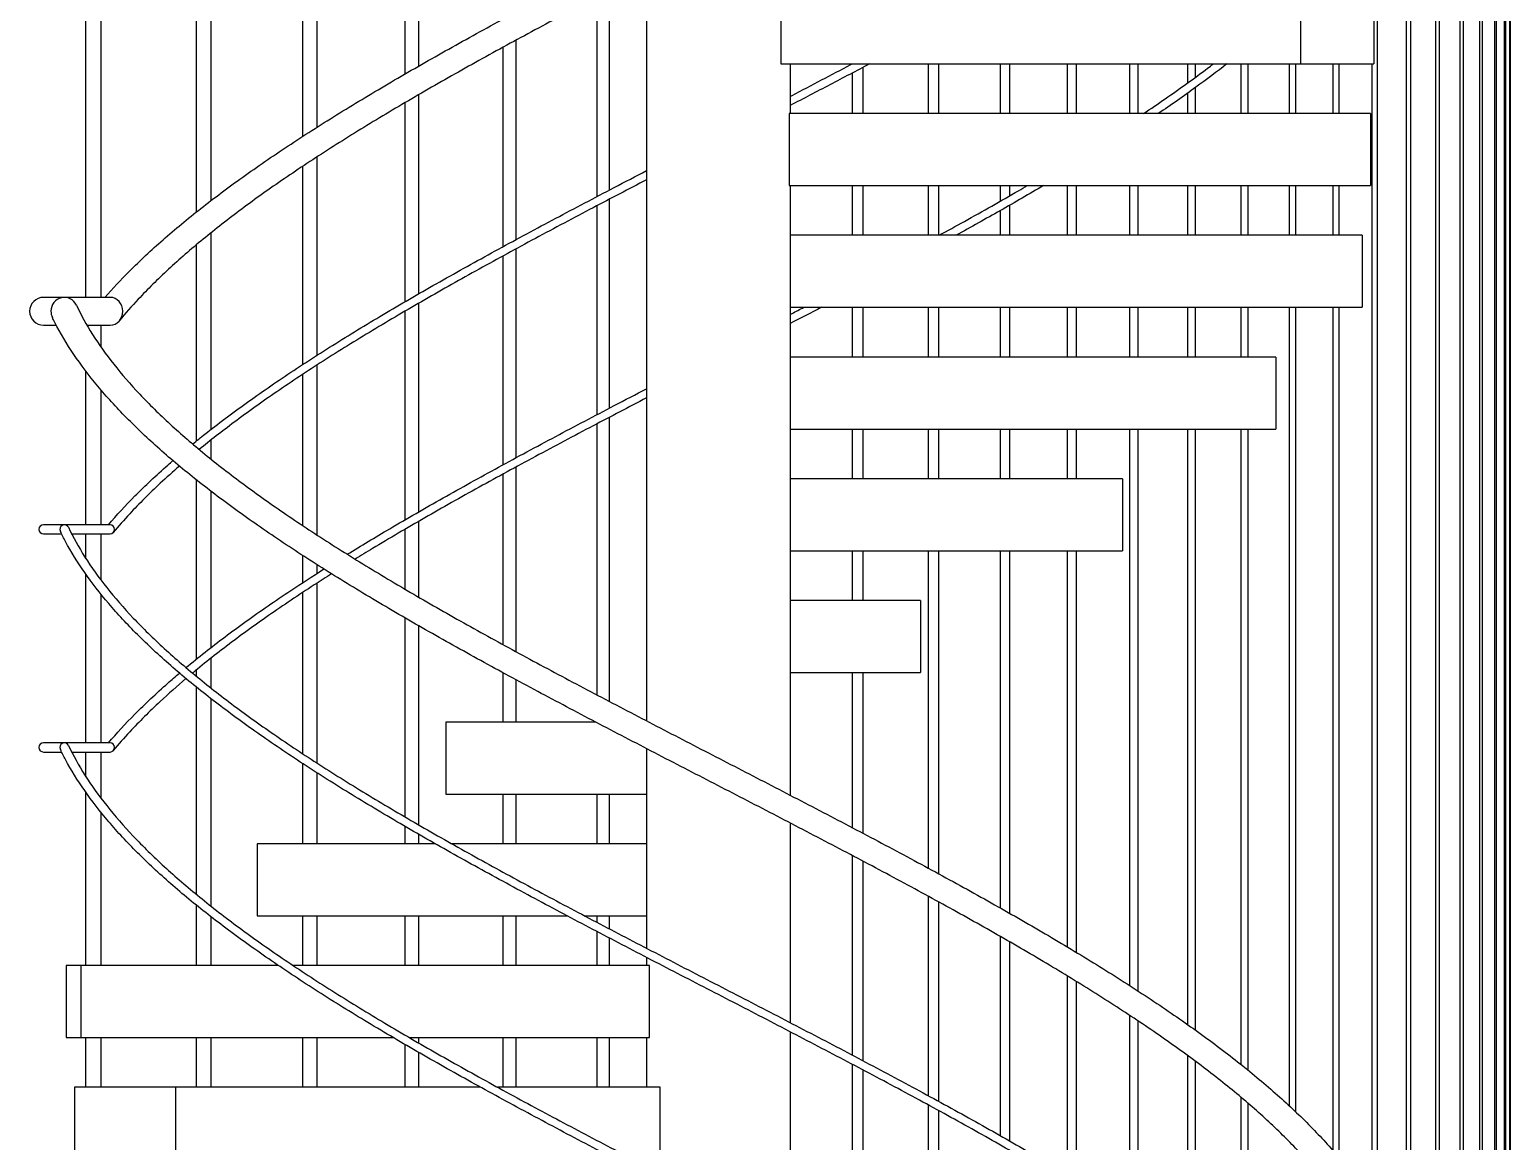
# Model space of a CAD drawing. Header units: millimetres. Extents: x 0 to 118900, y 0 to 84100.
# Drawn here: x 34861 to 37123, y 60043 to 61743 of the extents above; entities that cross this region are included whole.
import ezdxf

# ---------------------------------------------------------------- set-up
doc = ezdxf.new("R2010")
doc.units = ezdxf.units.MM
doc.header["$LTSCALE"] = 100
doc.layers.add('Visible', color=7, linetype='Continuous', lineweight=25)

msp = doc.modelspace()

# ---------------------------------------------------------------- linework, layer by layer
at = {"layer": 'Visible'}
for p, q in [((37046.3, 56899.68), (37046.3, 72411.18)), ((37050.72, 72411.18), (37050.72, 56899.68)), ((37076.34, 56899.68), (37076.34, 72411.18)), ((37079.77, 72411.18), (37079.77, 56899.68)), ((37098.95, 56899.68), (37098.95, 72411.18)), ((37101.39, 72411.18), (37101.39, 56899.68)), ((37114.12, 56899.68), (37114.12, 72411.18)), ((37115.58, 72411.18), (37115.58, 56899.68)), ((37121.84, 56899.68), (37121.84, 72411.18)), ((37122.31, 72411.18), (37122.31, 56899.68)), ((37122.91, 56899.68), (37122.91, 72411.18)), ((37008.85, 56899.68), (37008.85, 72378.96)), ((37014.25, 72384.95), (37014.25, 56899.68)), ((36970.39, 72336.28), (36970.39, 56899.68)), ((34946.69, 61333.38), (34946.69, 62992.18)), ((34969.45, 62992.18), (34969.45, 61333.38)), ((35115.52, 61463.98), (35115.52, 62806.18)), ((35137.46, 62806.18), (35137.46, 61481.09)), ((35278.13, 61579.6), (35278.13, 62806.18)), ((36964.02, 59795.38), (36964.02, 62722.89)), ((35299.23, 62620.18), (35299.23, 61593.14)), ((35434.41, 61674.96), (35434.41, 62620.18)), ((35454.67, 62620.18), (35454.67, 61686.64)), ((35803.28, 62434.18), (35803.28, 60686.09)), ((36919.18, 61946.92), (36919.18, 59934.83)), ((35727.61, 61487.58), (35727.61, 61792.59)), ((35746.14, 61802.33), (35746.14, 61497.3)), ((36008.46, 61800.18), (36008.46, 61690.18)), ((36802.21, 61800.18), (36802.21, 61690.18)), ((36914.16, 61800.18), (36914.16, 61690.18)), ((35584.27, 61411.08), (35584.27, 61715.79)), ((35603.67, 61726.37), (35603.67, 61421.61)), ((36008.46, 61690.18), (36802.21, 61690.18)), ((36022.38, 61690.18), (36022.38, 61614.18)), ((36117.7, 61614.18), (36117.7, 61676.36)), ((36133.55, 61684.72), (36133.55, 61614.18)), ((36234.15, 61614.18), (36234.15, 61690.18)), ((36249.08, 61690.18), (36249.08, 61614.18)), ((36343.69, 61614.18), (36343.69, 61690.18)), ((36357.7, 61690.18), (36357.7, 61614.18)), ((36446.25, 61614.18), (36446.25, 61690.18)), ((36459.33, 61690.18), (36459.33, 61614.18)), ((36541.76, 61614.18), (36541.76, 61690.18)), ((36553.91, 61690.18), (36553.91, 61614.18)), ((36630.18, 61661.34), (36630.18, 61690.18)), ((36641.38, 61690.18), (36641.38, 61669.5)), ((36711.44, 61614.18), (36711.44, 61690.18)), ((36721.69, 61690.18), (36721.69, 61614.18)), ((36785.5, 61614.18), (36785.5, 61690.18)), ((36794.78, 61690.18), (36794.78, 61614.18)), ((36802.21, 61690.18), (36914.16, 61690.18)), ((36852.31, 61614.18), (36852.31, 61690.18)), ((36860.63, 61690.18), (36860.63, 61614.18)), ((36911.83, 59947.52), (36911.83, 61690.18)), ((36641.38, 61653.75), (36641.38, 61614.18)), ((35434.41, 61326.93), (35434.41, 61631.04)), ((35454.67, 61642.87), (35454.67, 61338.66)), ((36630.18, 61614.18), (36630.18, 61645.68)), ((36909.4, 61614.18), (36020.97, 61614.18)), ((36020.97, 61614.18), (36020.97, 61504.18)), ((36909.4, 61614.18), (36909.4, 61504.18)), ((35299.23, 61547.74), (35299.23, 61244.63)), ((35278.13, 61230.98), (35278.13, 61533.87)), ((36020.97, 61504.18), (36909.4, 61504.18)), ((36022.38, 61504.18), (36022.38, 60572.64)), ((36117.7, 61428.18), (36117.7, 61504.18)), ((36133.55, 61504.18), (36133.55, 61428.18)), ((36234.15, 61428.18), (36234.15, 61504.18)), ((36249.08, 61504.18), (36249.08, 61428.18)), ((36343.69, 61480.39), (36343.69, 61504.18)), ((36357.7, 61504.18), (36357.7, 61488.41)), ((36446.25, 61428.18), (36446.25, 61504.18)), ((36459.33, 61504.18), (36459.33, 61428.18)), ((36541.76, 61428.18), (36541.76, 61504.18)), ((36553.91, 61504.18), (36553.91, 61428.18)), ((36630.18, 61428.18), (36630.18, 61504.18)), ((36641.38, 61504.18), (36641.38, 61428.18)), ((36711.44, 61428.18), (36711.44, 61504.18)), ((36721.69, 61504.18), (36721.69, 61428.18)), ((36785.5, 61428.18), (36785.5, 61504.18)), ((36794.78, 61504.18), (36794.78, 61428.18)), ((36852.31, 61428.18), (36852.31, 61504.18)), ((36860.63, 61504.18), (36860.63, 61428.18)), ((35727.61, 61154.25), (35727.61, 61473.52)), ((35746.14, 61483.25), (35746.14, 61163.96)), ((36357.7, 61473.99), (36357.7, 61428.18)), ((36343.69, 61428.18), (36343.69, 61466)), ((35137.46, 61431.86), (35137.46, 61131.37)), ((36896.39, 61428.18), (36022.38, 61428.18)), ((36896.39, 61428.18), (36896.39, 61318.18)), ((35115.52, 61113.98), (35115.52, 61413.84)), ((35603.67, 61407.43), (35603.67, 61088.28)), ((35584.27, 61077.75), (35584.27, 61396.87)), ((34913.76, 61333.38), (34881.83, 61333.38)), ((34983.85, 61333.38), (34913.76, 61333.38)), ((35434.41, 60993.59), (35434.41, 61312.42)), ((35454.67, 61324.2), (35454.67, 61005.32)), ((36022.38, 61318.18), (36896.39, 61318.18)), ((36117.7, 61242.18), (36117.7, 61318.18)), ((36133.55, 61318.18), (36133.55, 61242.18)), ((36234.15, 61242.18), (36234.15, 61318.18)), ((36249.08, 61318.18), (36249.08, 61242.18)), ((36343.69, 61242.18), (36343.69, 61318.18)), ((36357.7, 61318.18), (36357.7, 61242.18)), ((36446.25, 61242.18), (36446.25, 61318.18)), ((36459.33, 61318.18), (36459.33, 61242.18)), ((36541.76, 61242.18), (36541.76, 61318.18)), ((36553.91, 61318.18), (36553.91, 61242.18)), ((36630.18, 61242.18), (36630.18, 61318.18)), ((36641.38, 61318.18), (36641.38, 61242.18)), ((36711.44, 61242.18), (36711.44, 61318.18)), ((36721.69, 61318.18), (36721.69, 61242.18)), ((36785.5, 60097.49), (36785.5, 61318.18)), ((36794.78, 61318.18), (36794.78, 60088.75)), ((36852.31, 60028.69), (36852.31, 61318.18)), ((36860.63, 61318.18), (36860.63, 60018.89)), ((34881.83, 61290.98), (34901.32, 61290.98)), ((34948.22, 61290.98), (34983.85, 61290.98)), ((34969.45, 61290.98), (34969.45, 61257.77)), ((36764.75, 61242.18), (36022.38, 61242.18)), ((36764.75, 61242.18), (36764.75, 61132.18)), ((34946.69, 60985.84), (34946.69, 61220.43)), ((35299.23, 61229.64), (35299.23, 60970.53)), ((35278.13, 60984.4), (35278.13, 61215.88)), ((34969.45, 61192.14), (34969.45, 60985.84)), ((35746.14, 61149.91), (35746.14, 60715.94)), ((35727.61, 60725.68), (35727.61, 61140.19)), ((36022.38, 61132.18), (36764.75, 61132.18)), ((36117.7, 61056.18), (36117.7, 61132.18)), ((36133.55, 61132.18), (36133.55, 61056.18)), ((36234.15, 61056.18), (36234.15, 61132.18)), ((36249.08, 61132.18), (36249.08, 61056.18)), ((36343.69, 61056.18), (36343.69, 61132.18)), ((36357.7, 61132.18), (36357.7, 61056.18)), ((36446.25, 61056.18), (36446.25, 61132.18)), ((36459.33, 61132.18), (36459.33, 61056.18)), ((36541.76, 60281.33), (36541.76, 61132.18)), ((36553.91, 61132.18), (36553.91, 60273.45)), ((36630.18, 60221.75), (36630.18, 61132.18)), ((36641.38, 61132.18), (36641.38, 60213.78)), ((36711.44, 60160.95), (36711.44, 61132.18)), ((36721.69, 61132.18), (36721.69, 60152.72)), ((35137.46, 61115.11), (35137.46, 61086.41)), ((35584.27, 60802.48), (35584.27, 61063.54)), ((35603.67, 61074.09), (35603.67, 60791.9)), ((35115.52, 60780.64), (35115.52, 61054.29)), ((35137.46, 61037.18), (35137.46, 60798.03)), ((36530.35, 61056.18), (36022.38, 61056.18)), ((36530.35, 61056.18), (36530.35, 60946.18)), ((34913.76, 60985.84), (34881.83, 60985.84)), ((34881.83, 60971.84), (34909.58, 60971.84)), ((34983.85, 60985.84), (34913.76, 60985.84)), ((34924.82, 60971.84), (34983.85, 60971.84)), ((34946.69, 60933.98), (34946.69, 60971.84)), ((34969.45, 60971.84), (34969.45, 60901.45)), ((35434.41, 60887.23), (35434.41, 60979.09)), ((35454.67, 60990.87), (35454.67, 60875.4)), ((36022.38, 60946.18), (36530.35, 60946.18)), ((36117.7, 60870.18), (36117.7, 60946.18)), ((36133.55, 60946.18), (36133.55, 60870.18)), ((36234.15, 60460.76), (36234.15, 60946.18)), ((36249.08, 60946.18), (36249.08, 60452.64)), ((36343.69, 60400.19), (36343.69, 60946.18)), ((36357.7, 60946.18), (36357.7, 60392.24)), ((36446.25, 60340.58), (36446.25, 60946.18)), ((36459.33, 60946.18), (36459.33, 60332.71)), ((35278.13, 60897.64), (35278.13, 60938.68)), ((35299.23, 60925.13), (35299.23, 60911.3)), ((34946.69, 60652.51), (34946.69, 60910.01)), ((34969.45, 60879.87), (34969.45, 60652.51)), ((35278.13, 60635.73), (35278.13, 60882.55)), ((35299.23, 60896.31), (35299.23, 60621.97)), ((36221.48, 60870.18), (36022.38, 60870.18)), ((36221.48, 60870.18), (36221.48, 60760.18)), ((35434.41, 60539.18), (35434.41, 60843.31)), ((35454.67, 60831.63), (35454.67, 60527.4)), ((35137.46, 60781.78), (35137.46, 60736.49)), ((35115.52, 60754.18), (35115.52, 60764.09)), ((35584.27, 60684.18), (35584.27, 60759.45)), ((35603.67, 60748.94), (35603.67, 60684.18)), ((36022.38, 60760.18), (36221.48, 60760.18)), ((36117.7, 60522.86), (36117.7, 60760.18)), ((36133.55, 60760.18), (36133.55, 60514.51)), ((35115.52, 60420.85), (35115.52, 60737.63)), ((35137.46, 60720.24), (35137.46, 60403.16)), ((35725.54, 60684.18), (35496.29, 60684.18)), ((35496.29, 60684.18), (35496.29, 60574.18)), ((34913.76, 60652.51), (34881.83, 60652.51)), ((34983.85, 60652.51), (34913.76, 60652.51)), ((34881.83, 60638.51), (34909.58, 60638.51)), ((34924.82, 60638.51), (34983.85, 60638.51)), ((34946.69, 60600.65), (34946.69, 60638.51)), ((34969.45, 60638.51), (34969.45, 60568.12)), ((35803.28, 60643.63), (35803.28, 60338.54)), ((35278.13, 60498.18), (35278.13, 60620.63)), ((35299.23, 60606.98), (35299.23, 60498.18)), ((34946.69, 60312.18), (34946.69, 60576.68)), ((35496.29, 60574.18), (35803.28, 60574.18)), ((35584.27, 60498.18), (35584.27, 60574.18)), ((35603.67, 60574.18), (35603.67, 60498.18)), ((35727.61, 60498.18), (35727.61, 60574.18)), ((35746.14, 60574.18), (35746.14, 60498.18)), ((34969.45, 60546.53), (34969.45, 60312.18)), ((35434.41, 60498.18), (35434.41, 60524.68)), ((36022.38, 60530.18), (36022.38, 60225.09)), ((35480.5, 60498.18), (35208.21, 60498.18)), ((35208.21, 60498.18), (35208.21, 60388.18)), ((35454.67, 60512.95), (35454.67, 60498.18)), ((35803.28, 60498.18), (35505.89, 60498.18)), ((36117.7, 60175.25), (36117.7, 60480.23)), ((36133.55, 60471.84), (36133.55, 60166.88)), ((35115.52, 60312.18), (35115.52, 60404.3)), ((36234.15, 60113.02), (36234.15, 60417.75)), ((36249.08, 60409.57), (36249.08, 60104.89)), ((35137.46, 60386.9), (35137.46, 60312.18)), ((35208.21, 60388.18), (35681.8, 60388.18)), ((35278.13, 60312.18), (35278.13, 60388.18)), ((35299.23, 60388.18), (35299.23, 60312.18)), ((35434.41, 60312.18), (35434.41, 60388.18)), ((35454.67, 60388.18), (35454.67, 60312.18)), ((35584.27, 60312.18), (35584.27, 60388.18)), ((35603.67, 60388.18), (35603.67, 60312.18)), ((35708.44, 60388.18), (35803.28, 60388.18)), ((35727.61, 60378.08), (35727.61, 60388.18)), ((35746.14, 60388.18), (35746.14, 60368.36)), ((35727.61, 60312.18), (35727.61, 60364.02)), ((35746.14, 60354.31), (35746.14, 60312.18)), ((36343.69, 60052.27), (36343.69, 60356.61)), ((36357.7, 60348.56), (36357.7, 60044.28)), ((35803.28, 60324.52), (35803.28, 60312.18)), ((34916.27, 60312.18), (34916.27, 60202.18)), ((34938.66, 60312.18), (34916.27, 60312.18)), ((35240.73, 60312.18), (34938.66, 60312.18)), ((34938.66, 60312.18), (34938.66, 60202.18)), ((35807.42, 60312.18), (35263.38, 60312.18)), ((35807.42, 60202.18), (35807.42, 60312.18)), ((36446.25, 59992.38), (36446.25, 60296.16)), ((36459.33, 60288.15), (36459.33, 59984.47)), ((36541.76, 59932.74), (36541.76, 60235.69)), ((36553.91, 60227.62), (36553.91, 59924.8)), ((34916.27, 60202.18), (34938.66, 60202.18)), ((34938.66, 60202.18), (35415.9, 60202.18)), ((34946.69, 60126.18), (34946.69, 60202.18)), ((34969.45, 60202.18), (34969.45, 60126.18)), ((35115.52, 60126.18), (35115.52, 60202.18)), ((35137.46, 60202.18), (35137.46, 60126.18)), ((35278.13, 60126.18), (35278.13, 60202.18)), ((35299.23, 60202.18), (35299.23, 60126.18)), ((35440.7, 60202.18), (35807.42, 60202.18)), ((35454.67, 60202.18), (35454.67, 60194.07)), ((35584.27, 60126.18), (35584.27, 60202.18)), ((35603.67, 60202.18), (35603.67, 60126.18)), ((35727.61, 60126.18), (35727.61, 60202.18)), ((35746.14, 60202.18), (35746.14, 60126.18)), ((35803.28, 60202.18), (35803.28, 60126.18)), ((36022.38, 60211.07), (36022.38, 59891.75)), ((35434.41, 60126.18), (35434.41, 60191.34)), ((35454.67, 60179.62), (35454.67, 60126.18)), ((36117.7, 59841.92), (36117.7, 60161.17)), ((36630.18, 59872.59), (36630.18, 60174.33)), ((36641.38, 60166.06), (36641.38, 59864.52)), ((36133.55, 60152.79), (36133.55, 59833.55)), ((35083.33, 60126.18), (34929.27, 60126.18)), ((34929.27, 60126.18), (34929.27, 60016.18)), ((35549.61, 60126.18), (35083.33, 60126.18)), ((35083.33, 60126.18), (35083.33, 60016.18)), ((35823.97, 60126.18), (35575.53, 60126.18)), ((35823.97, 60016.18), (35823.97, 60126.18)), ((36711.44, 59810.92), (36711.44, 60110.75)), ((36234.15, 59779.69), (36234.15, 60098.82)), ((36249.08, 60090.67), (36249.08, 59771.55)), ((36721.69, 60102.04), (36721.69, 59802.55))]:
    msp.add_line(p, q, dxfattribs=at)
for centre, radius in [((34881.83, 61312.18), 21.2), ((34881.83, 60978.84), 7), ((34881.83, 60645.51), 7)]:
    msp.add_arc(centre, radius, 90, 270, dxfattribs=at)
for centre, major_axis, ratio, start_param, end_param in [((34913.76, 61312.18), (0, 21.2), 0.9690309, 5.1631068, 7.8539816), ((34983.85, 61312.18), (0, 21.2), 0.9010504, 4.712389, 6.2831853), ((34913.76, 61312.18), (0, 21.2), 0.9690309, 1.5707963, 2.0361445), ((34983.85, 61312.18), (0, -21.2), 0.9010504, 0, 1.5707963), ((34913.76, 60978.84), (0, 7), 0.9690309, 5.1680537, 7.8539816), ((34913.76, 60978.84), (0, 7), 0.9690309, 1.5707963, 2.0312917), ((34983.85, 60978.84), (0, 7), 0.9010504, 4.712389, 6.2831853), ((34983.85, 60978.84), (0, -7), 0.9010504, 0, 1.5707963), ((34913.76, 60645.51), (0, 7), 0.9690309, 5.1680537, 7.8539816), ((34983.85, 60645.51), (0, 7), 0.9010504, 4.712389, 6.2831853), ((34913.76, 60645.51), (0, 7), 0.9690309, 1.5707963, 2.0312917), ((34983.85, 60645.51), (0, -7), 0.9010504, 0, 1.5707963)]:
    msp.add_ellipse(centre, major_axis=major_axis, ratio=ratio, start_param=start_param, end_param=end_param, dxfattribs=at)
for points, knots in [([(34975.69, 61333.38), (34987.34, 61346.73), (34999.82, 61360.06), (35029.07, 61389.4), (35046.22, 61405.43), (35082.67, 61437.41), (35101.99, 61453.39), (35142.61, 61485.28), (35163.93, 61501.21), (35208.37, 61533.01), (35231.52, 61548.9), (35279.41, 61580.61), (35304.2, 61596.45), (35355.17, 61628.09), (35381.4, 61643.89), (35435.05, 61675.46), (35462.52, 61691.24), (35518.44, 61722.74), (35546.93, 61738.5), (35604.69, 61769.95), (35633.99, 61785.68), (35693.14, 61817.1), (35723.02, 61832.81), (35769.76, 61857.22), (35786.5, 61865.93), (35803.28, 61874.64)], [1.422228, 1.422228, 1.422228, 1.422228, 10.006966, 10.006966, 20.3669357, 20.3669357, 30.7303181, 30.7303181, 41.0861663, 41.0861663, 51.428656, 51.428656, 61.755594, 61.755594, 72.0667614, 72.0667614, 82.3628633, 82.3628633, 92.6449339, 92.6449339, 102.9140249, 102.9140249, 113.1710547, 113.1710547, 118.8622094, 118.8622094, 118.8622094, 118.8622094]), ([(35803.28, 61832.18), (35779.35, 61819.72), (35755.5, 61807.26), (35702.14, 61779.19), (35672.68, 61763.56), (35614.55, 61732.35), (35585.85, 61716.74), (35529.47, 61685.56), (35501.75, 61669.98), (35447.56, 61638.85), (35421.05, 61623.29), (35369.47, 61592.21), (35344.36, 61576.68), (35295.8, 61545.68), (35272.31, 61530.18), (35227.15, 61499.26), (35205.45, 61483.81), (35164.04, 61452.98), (35144.29, 61437.59), (35106.95, 61406.88), (35089.32, 61391.55), (35056.31, 61360.98), (35040.92, 61345.72), (35016.5, 61319.6), (35006.9, 61308.71), (34997.93, 61297.85)], [533.5110451, 533.5110451, 533.5110451, 533.5110451, 541.6476795, 541.6476795, 551.8531329, 551.8531329, 562.0475027, 562.0475027, 572.2301867, 572.2301867, 582.4003813, 582.4003813, 592.5571287, 592.5571287, 602.6994227, 602.6994227, 612.8264196, 612.8264196, 622.937836, 622.937836, 633.0346524, 633.0346524, 643.1202725, 643.1202725, 650.3504858, 650.3504858, 650.3504858, 650.3504858]), ([(36143.86, 61690.18), (36123.77, 61679.53), (36103.54, 61668.89), (36063.04, 61647.67), (36042.74, 61637.09), (36022.38, 61626.52)], [492.6946965, 492.6946965, 492.6946965, 492.6946965, 499.6472648, 499.6472648, 506.5561441, 506.5561441, 506.5561441, 506.5561441]), ([(36022.38, 61640.54), (36023.39, 61641.06), (36024.4, 61641.59), (36055.47, 61657.75), (36085.42, 61673.41), (36115.79, 61689.42), (36116.5, 61689.8), (36117.22, 61690.18)], [142.8886377, 142.8886377, 142.8886377, 142.8886377, 143.2309068, 143.2309068, 153.4511956, 153.4511956, 153.6977557, 153.6977557, 153.6977557, 153.6977557]), ([(36562.28, 61614.18), (36573.6, 61621.74), (36584.72, 61629.3), (36618.09, 61652.44), (36639.69, 61668.03), (36663.2, 61685.79), (36666.08, 61687.99), (36668.94, 61690.18)], [209.7469783, 209.7469783, 209.7469783, 209.7469783, 214.6914101, 214.6914101, 224.8820101, 224.8820101, 226.3171446, 226.3171446, 226.3171446, 226.3171446]), ([(36689.84, 61690.18), (36674.59, 61678.29), (36658.77, 61666.39), (36623.94, 61641.07), (36604.74, 61627.62), (36584.93, 61614.18)], [420.1525549, 420.1525549, 420.1525549, 420.1525549, 427.9063661, 427.9063661, 436.6782117, 436.6782117, 436.6782117, 436.6782117]), ([(35109.76, 61109.29), (35115.93, 61114.33), (35122.2, 61119.37), (35148.52, 61140.15), (35169.48, 61155.9), (35213.23, 61187.36), (35236.04, 61203.1), (35283.3, 61234.53), (35307.78, 61250.25), (35358.2, 61281.65), (35384.16, 61297.36), (35437.33, 61328.75), (35464.57, 61344.45), (35520.08, 61375.81), (35548.39, 61391.5), (35605.81, 61422.85), (35634.97, 61438.53), (35693.87, 61469.86), (35723.65, 61485.54), (35770.11, 61509.83), (35786.67, 61518.46), (35803.28, 61527.09)], [27.2609118, 27.2609118, 27.2609118, 27.2609118, 30.5450204, 30.5450204, 40.8121434, 40.8121434, 51.0749553, 51.0749553, 61.3326907, 61.3326907, 71.5852423, 71.5852423, 81.832819, 81.832819, 92.075749, 92.075749, 102.3143744, 102.3143744, 112.5489987, 112.5489987, 118.184956, 118.184956, 118.184956, 118.184956]), ([(35803.28, 61513.07), (35775.93, 61498.84), (35748.69, 61484.62), (35691.96, 61454.76), (35662.48, 61439.11), (35604.31, 61407.84), (35575.57, 61392.2), (35519.12, 61360.95), (35491.35, 61345.31), (35437.04, 61314.08), (35410.46, 61298.45), (35358.73, 61267.23), (35333.54, 61251.62), (35284.78, 61220.42), (35261.18, 61204.81), (35215.78, 61173.64), (35193.95, 61158.06), (35154.54, 61128.62), (35136.73, 61114.75), (35119.75, 61100.89)], [531.2602161, 531.2602161, 531.2602161, 531.2602161, 540.5512271, 540.5512271, 550.7684188, 550.7684188, 560.9819517, 560.9819517, 571.1916254, 571.1916254, 581.3971717, 581.3971717, 591.5982704, 591.5982704, 601.7945835, 601.7945835, 611.9858267, 611.9858267, 621.0590154, 621.0590154, 621.0590154, 621.0590154]), ([(36250.13, 61428.18), (36263.13, 61435.3), (36276.04, 61442.42), (36316.94, 61465.15), (36344.57, 61480.79), (36376.06, 61499), (36380.52, 61501.59), (36384.97, 61504.18)], [169.230935, 169.230935, 169.230935, 169.230935, 173.8810057, 173.8810057, 184.0901818, 184.0901818, 185.7826255, 185.7826255, 185.7826255, 185.7826255]), ([(36409.77, 61504.18), (36388.14, 61491.45), (36366.08, 61478.72), (36321.47, 61453.39), (36298.91, 61440.78), (36276.05, 61428.18)], [460.6172064, 460.6172064, 460.6172064, 460.6172064, 468.9295249, 468.9295249, 477.1624715, 477.1624715, 477.1624715, 477.1624715]), ([(34932.25, 61321.41), (34939.2, 61306.6), (34947.39, 61291.73), (34966.36, 61261.64), (34977.21, 61246.4), (35001.28, 61215.94), (35014.5, 61200.69), (35043.24, 61170.2), (35058.77, 61154.93), (35091.98, 61124.37), (35109.7, 61109.05), (35147.18, 61078.4), (35166.97, 61063.04), (35208.45, 61032.3), (35230.17, 61016.89), (35275.36, 60986.06), (35298.85, 60970.61), (35347.4, 60939.69), (35372.49, 60924.21), (35424.03, 60893.22), (35450.52, 60877.7), (35504.66, 60846.65), (35532.34, 60831.1), (35588.65, 60800), (35617.31, 60784.43), (35675.35, 60753.28), (35704.77, 60737.69), (35764.08, 60706.5), (35794.02, 60690.89), (35854.15, 60659.67), (35884.38, 60644.04), (35944.85, 60612.79), (35975.14, 60597.14), (36035.49, 60565.85), (36065.59, 60550.19), (36125.35, 60518.87), (36155.05, 60503.19), (36213.75, 60471.84), (36242.81, 60456.14), (36300.01, 60424.74), (36328.19, 60409.03), (36383.45, 60377.59), (36410.56, 60361.84), (36463.45, 60330.35), (36489.27, 60314.58), (36539.39, 60283.02), (36563.72, 60267.21), (36610.69, 60235.58), (36633.35, 60219.73), (36676.79, 60188), (36697.61, 60172.1), (36737.19, 60140.26), (36755.99, 60124.29), (36791.4, 60092.32), (36808.04, 60076.28), (36838.97, 60044.15), (36853.29, 60028.04), (36879.46, 59995.75), (36891.34, 59979.56), (36912.5, 59947.13), (36921.8, 59930.88), (36937.73, 59898.37), (36944.37, 59882.09), (36954.92, 59849.58), (36958.84, 59833.32), (36963.82, 59801.77), (36965.03, 59786.45), (36965.03, 59755.04), (36963.69, 59738.92), (36958.36, 59706.78), (36954.37, 59690.73), (36943.77, 59658.65), (36937.15, 59642.61), (36923.35, 59614.64), (36916.71, 59602.67), (36909.39, 59590.72)], [0, 0, 0, 0, 10.0074339, 10.0074339, 20.1875383, 20.1875383, 30.3095469, 30.3095469, 40.4007796, 40.4007796, 50.4826672, 50.4826672, 60.5686895, 60.5686895, 70.6661206, 70.6661206, 80.7781958, 80.7781958, 90.9058125, 90.9058125, 101.0486559, 101.0486559, 111.2058777, 111.2058777, 121.3764783, 121.3764783, 131.5595112, 131.5595112, 141.7541835, 141.7541835, 151.9599026, 151.9599026, 162.1762959, 162.1762959, 172.403218, 172.403218, 182.6407534, 182.6407534, 192.889218, 192.889218, 203.1491578, 203.1491578, 213.4213387, 213.4213387, 223.7067132, 223.7067132, 234.0063393, 234.0063393, 244.3212007, 244.3212007, 254.6518477, 254.6518477, 264.997721, 264.997721, 275.3559819, 275.3559819, 285.7197125, 285.7197125, 296.0757164, 296.0757164, 306.4032077, 306.4032077, 316.6763973, 316.6763973, 326.8743232, 326.8743232, 336.4562181, 336.4562181, 346.5316451, 346.5316451, 356.607249, 356.607249, 366.7316457, 366.7316457, 374.3350988, 374.3350988, 374.3350988, 374.3350988]), ([(36022.38, 61307.21), (36023.39, 61307.73), (36024.4, 61308.25), (36031.43, 61311.91), (36037.45, 61315.04), (36043.46, 61318.18)], [142.8886377, 142.8886377, 142.8886377, 142.8886377, 143.2309068, 143.2309068, 145.2783217, 145.2783217, 145.2783217, 145.2783217]), ([(36885.08, 59630.74), (36890.3, 59640.58), (36894.97, 59650.4), (36905.45, 59675.25), (36910.52, 59690.27), (36918.11, 59720.34), (36920.61, 59735.41), (36923.01, 59765.61), (36922.89, 59780.76), (36920, 59811.13), (36917.22, 59826.36), (36908.99, 59856.84), (36903.56, 59872.11), (36890.09, 59902.62), (36882.07, 59917.87), (36863.53, 59948.35), (36853.02, 59963.59), (36829.61, 59994.06), (36816.7, 60009.3), (36788.59, 60039.79), (36773.38, 60055.05), (36740.76, 60085.6), (36723.34, 60100.91), (36686.43, 60131.55), (36666.92, 60146.9), (36625.97, 60177.63), (36604.51, 60193.03), (36559.81, 60223.85), (36536.55, 60239.3), (36488.44, 60270.2), (36463.56, 60285.69), (36412.41, 60316.66), (36386.1, 60332.18), (36332.29, 60363.22), (36304.76, 60378.76), (36248.73, 60409.86), (36220.18, 60425.43), (36162.36, 60456.57), (36133.03, 60472.16), (36073.87, 60503.34), (36043.98, 60518.95), (35983.94, 60550.16), (35953.74, 60565.79), (35893.28, 60597.04), (35862.99, 60612.69), (35802.6, 60643.97), (35772.45, 60659.63), (35712.58, 60690.94), (35682.82, 60706.62), (35623.94, 60737.97), (35594.79, 60753.67), (35537.35, 60785.05), (35509.03, 60800.77), (35453.48, 60832.2), (35426.21, 60847.94), (35372.98, 60879.43), (35346.97, 60895.19), (35296.44, 60926.74), (35271.89, 60942.54), (35224.48, 60974.17), (35201.57, 60990.01), (35157.62, 61021.72), (35136.55, 61037.62), (35096.41, 61069.44), (35077.32, 61085.4), (35041.32, 61117.36), (35024.38, 61133.38), (34992.82, 61165.49), (34978.17, 61181.59), (34951.33, 61213.86), (34939.11, 61230.04), (34917.25, 61262.45), (34907.58, 61278.7), (34897.93, 61297.55), (34896.65, 61300.1), (34895.4, 61302.67)], [279.2197667, 279.2197667, 279.2197667, 279.2197667, 285.8472971, 285.8472971, 296.0477976, 296.0477976, 306.3343218, 306.3343218, 316.6995963, 316.6995963, 327.0958561, 327.0958561, 337.4551554, 337.4551554, 347.7321377, 347.7321377, 357.9232218, 357.9232218, 368.051563, 368.051563, 378.1455675, 378.1455675, 388.2277739, 388.2277739, 398.3126818, 398.3126818, 408.4082838, 408.4082838, 418.518256, 418.518256, 428.6437381, 428.6437381, 438.7845332, 438.7845332, 448.9398385, 448.9398385, 459.1086601, 459.1086601, 469.2900364, 469.2900364, 479.4831497, 479.4831497, 489.6873785, 489.6873785, 499.9023194, 499.9023194, 510.1277954, 510.1277954, 520.3638594, 520.3638594, 530.6107955, 530.6107955, 540.8691184, 540.8691184, 551.1395651, 551.1395651, 561.4230657, 561.4230657, 571.7206715, 571.7206715, 582.0333925, 582.0333925, 592.3618698, 592.3618698, 602.7057527, 602.7057527, 613.0626077, 613.0626077, 623.4262054, 623.4262054, 633.7843328, 633.7843328, 644.1172221, 644.1172221, 645.7393613, 645.7393613, 645.7393613, 645.7393613]), ([(35346.03, 60940.7), (35367.12, 60953.71), (35388.72, 60966.72), (35437.33, 60995.41), (35464.57, 61011.11), (35520.08, 61042.48), (35548.39, 61058.17), (35605.81, 61089.51), (35634.97, 61105.2), (35693.87, 61136.53), (35723.65, 61152.21), (35770.11, 61176.5), (35786.67, 61185.13), (35803.28, 61193.75)], [63.0919092, 63.0919092, 63.0919092, 63.0919092, 71.5852423, 71.5852423, 81.832819, 81.832819, 92.075749, 92.075749, 102.3143744, 102.3143744, 112.5489987, 112.5489987, 118.184956, 118.184956, 118.184956, 118.184956]), ([(35803.28, 61179.73), (35775.93, 61165.51), (35748.69, 61151.28), (35691.96, 61121.43), (35662.48, 61105.78), (35604.31, 61074.51), (35575.57, 61058.87), (35519.12, 61027.62), (35491.35, 61011.98), (35437.04, 60980.74), (35410.46, 60965.12), (35375.63, 60944.1), (35366.75, 60938.69), (35357.96, 60933.29)], [531.2602161, 531.2602161, 531.2602161, 531.2602161, 540.5512271, 540.5512271, 550.7684188, 550.7684188, 560.9819517, 560.9819517, 571.1916254, 571.1916254, 581.3971717, 581.3971717, 584.9302575, 584.9302575, 584.9302575, 584.9302575]), ([(34981.12, 60985.84), (34993.59, 61000.51), (35007.11, 61015.17), (35037.21, 61045.59), (35053.99, 61061.37), (35074.38, 61079.37), (35076.93, 61081.61), (35079.51, 61083.85)], [0.4800614, 0.4800614, 0.4800614, 0.4800614, 10.0072158, 10.0072158, 20.2755466, 20.2755466, 21.7344263, 21.7344263, 21.7344263, 21.7344263]), ([(35089.5, 61075.45), (35079.4, 61066.68), (35069.65, 61057.92), (35043.59, 61033.65), (35028.02, 61018.12), (35004.8, 60993.1), (34996.41, 60983.59), (34988.47, 60974.09)], [626.6138137, 626.6138137, 626.6138137, 626.6138137, 632.3531582, 632.3531582, 642.5307596, 642.5307596, 648.7777875, 648.7777875, 648.7777875, 648.7777875]), ([(36893.62, 59284.34), (36900.26, 59296.22), (36906.15, 59308.1), (36917.94, 59335.41), (36923.32, 59350.86), (36931.46, 59381.75), (36934.23, 59397.22), (36937.1, 59428.15), (36937.21, 59443.64), (36934.77, 59474.62), (36932.21, 59490.14), (36924.45, 59521.16), (36919.24, 59536.69), (36906.22, 59567.72), (36898.41, 59583.25), (36880.26, 59614.28), (36869.91, 59629.8), (36846.79, 59660.82), (36834, 59676.34), (36806.08, 59707.37), (36790.94, 59722.89), (36758.44, 59753.94), (36741.06, 59769.48), (36704.22, 59800.55), (36684.73, 59816.11), (36643.82, 59847.21), (36622.36, 59862.78), (36577.69, 59893.91), (36554.43, 59909.5), (36506.34, 59940.66), (36481.46, 59956.26), (36430.32, 59987.44), (36404.01, 60003.05), (36350.22, 60034.26), (36322.69, 60049.88), (36266.66, 60081.11), (36238.11, 60096.73), (36180.29, 60127.97), (36150.96, 60143.61), (36091.78, 60174.86), (36061.89, 60190.51), (36001.82, 60221.77), (35971.6, 60237.42), (35911.11, 60268.7), (35880.8, 60284.35), (35820.36, 60315.64), (35790.19, 60331.29), (35730.26, 60362.59), (35700.47, 60378.26), (35641.52, 60409.57), (35612.33, 60425.24), (35554.83, 60456.56), (35526.47, 60472.24), (35470.84, 60503.57), (35443.54, 60519.26), (35390.22, 60550.61), (35364.18, 60566.3), (35313.59, 60597.68), (35289, 60613.38), (35241.53, 60644.78), (35218.6, 60660.5), (35174.6, 60691.93), (35153.51, 60707.66), (35113.33, 60739.12), (35094.23, 60754.88), (35058.2, 60786.39), (35041.24, 60802.16), (35009.63, 60833.72), (34994.96, 60849.52), (34968.03, 60881.13), (34955.76, 60896.96), (34933.74, 60928.61), (34923.97, 60944.46), (34912.76, 60965.46), (34910.15, 60970.59), (34907.68, 60975.73)], [278.1388734, 278.1388734, 278.1388734, 278.1388734, 285.9765689, 285.9765689, 296.1907892, 296.1907892, 306.432457, 306.432457, 316.6993961, 316.6993961, 326.977431, 326.977431, 337.2459955, 337.2459955, 347.4899099, 347.4899099, 357.7060298, 357.7060298, 367.9004434, 367.9004434, 378.0821753, 378.0821753, 388.2589981, 388.2589981, 398.4361421, 398.4361421, 408.616568, 408.616568, 418.8016708, 418.8016708, 428.9919113, 428.9919113, 439.1872556, 439.1872556, 449.3874437, 449.3874437, 459.5921421, 459.5921421, 469.8010241, 469.8010241, 480.0138103, 480.0138103, 490.2302866, 490.2302866, 500.4503119, 500.4503119, 510.6738201, 510.6738201, 520.9008217, 520.9008217, 531.1314029, 531.1314029, 541.365726, 541.365726, 551.6040258, 551.6040258, 561.8466007, 561.8466007, 572.0937904, 572.0937904, 582.3459261, 582.3459261, 592.6032319, 592.6032319, 602.8656376, 602.8656376, 613.1324522, 613.1324522, 623.4018454, 623.4018454, 633.6701537, 633.6701537, 643.9312678, 643.9312678, 647.2547395, 647.2547395, 647.2547395, 647.2547395]), ([(34919.85, 60981.93), (34927.05, 60966.77), (34935.49, 60951.59), (34954.98, 60920.92), (34966.09, 60905.39), (34990.72, 60874.37), (35004.25, 60858.85), (35033.6, 60827.82), (35049.45, 60812.29), (35083.32, 60781.24), (35101.37, 60765.69), (35139.51, 60734.61), (35159.62, 60719.05), (35201.73, 60687.94), (35223.76, 60672.36), (35269.53, 60641.22), (35293.31, 60625.63), (35342.39, 60594.46), (35367.73, 60578.86), (35419.74, 60547.67), (35446.45, 60532.05), (35500.98, 60500.84), (35528.85, 60485.22), (35585.48, 60453.99), (35614.29, 60438.36), (35672.59, 60407.11), (35702.11, 60391.48), (35761.62, 60360.22), (35791.63, 60344.57), (35851.88, 60313.31), (35882.16, 60297.66), (35942.68, 60266.38), (35972.97, 60250.72), (36033.3, 60219.43), (36063.38, 60203.77), (36123.05, 60172.47), (36152.69, 60156.8), (36211.23, 60125.49), (36240.19, 60109.82), (36297.16, 60078.49), (36325.22, 60062.81), (36380.17, 60031.47), (36407.11, 60015.78), (36459.62, 59984.42), (36485.24, 59968.73), (36534.9, 59937.35), (36558.99, 59921.64), (36605.43, 59890.23), (36627.81, 59874.51), (36670.66, 59843.07), (36691.16, 59827.33), (36730.08, 59795.85), (36748.53, 59780.09), (36783.23, 59748.57), (36799.49, 59732.79), (36829.68, 59701.22), (36843.62, 59685.41), (36869.05, 59653.78), (36880.55, 59637.95), (36901.01, 59606.28), (36909.98, 59590.42), (36925.3, 59558.72), (36931.65, 59542.86), (36941.69, 59511.16), (36945.39, 59495.31), (36949.8, 59465.58), (36950.83, 59451.69), (36950.83, 59422), (36949.49, 59406.19), (36944.17, 59374.62), (36940.17, 59358.83), (36929.56, 59327.28), (36922.94, 59311.49), (36910.92, 59287.54), (36906.46, 59279.33), (36901.65, 59271.14)], [0, 0, 0, 0, 10.0073744, 10.0073744, 20.2158524, 20.2158524, 30.4053809, 30.4053809, 40.5848756, 40.5848756, 50.7613573, 50.7613573, 60.9392884, 60.9392884, 71.1210677, 71.1210677, 81.3077421, 81.3077421, 91.4995811, 91.4995811, 101.6964587, 101.6964587, 111.8980799, 111.8980799, 122.1041069, 122.1041069, 132.3142249, 132.3142249, 142.5281733, 142.5281733, 152.7457601, 152.7457601, 162.9668673, 162.9668673, 173.1914526, 173.1914526, 183.4195498, 183.4195498, 193.6512689, 193.6512689, 203.886795, 203.886795, 214.1263841, 214.1263841, 224.3703507, 224.3703507, 234.6190389, 234.6190389, 244.8727606, 244.8727606, 255.131674, 255.131674, 265.3955598, 265.3955598, 275.6634393, 275.6634393, 285.9329935, 285.9329935, 296.1998485, 296.1998485, 306.4571131, 306.4571131, 316.6961117, 316.6961117, 326.9095463, 326.9095463, 335.8496461, 335.8496461, 346.0228097, 346.0228097, 356.19535, 356.19535, 366.3854119, 366.3854119, 371.6917848, 371.6917848, 371.6917848, 371.6917848]), ([(35099.54, 60767.54), (35108.97, 60775.38), (35118.65, 60783.23), (35148.52, 60806.82), (35169.48, 60822.57), (35213.23, 60854.03), (35236.04, 60869.76), (35276.09, 60896.4), (35292.92, 60907.32), (35310.12, 60918.24)], [25.4311295, 25.4311295, 25.4311295, 25.4311295, 30.5450204, 30.5450204, 40.8121434, 40.8121434, 51.0749553, 51.0749553, 58.2018433, 58.2018433, 58.2018433, 58.2018433]), ([(35321.94, 60910.82), (35317.66, 60908.11), (35313.39, 60905.39), (35284.78, 60887.09), (35261.18, 60871.48), (35215.78, 60840.31), (35193.95, 60824.72), (35152.26, 60793.59), (35132.37, 60778.01), (35112.2, 60761.35), (35110.86, 60760.24), (35109.53, 60759.14)], [589.8246438, 589.8246438, 589.8246438, 589.8246438, 591.5982704, 591.5982704, 601.7945835, 601.7945835, 611.9858267, 611.9858267, 622.1719055, 622.1719055, 622.8978695, 622.8978695, 622.8978695, 622.8978695]), ([(34981.12, 60652.51), (34993.59, 60667.17), (35007.11, 60681.84), (35037.21, 60712.26), (35053.99, 60728.04), (35077.63, 60748.91), (35083.54, 60754.02), (35089.55, 60759.14)], [0.4800614, 0.4800614, 0.4800614, 0.4800614, 10.0072158, 10.0072158, 20.2755466, 20.2755466, 23.6066687, 23.6066687, 23.6066687, 23.6066687]), ([(35099.54, 60750.74), (35085.84, 60739.1), (35072.73, 60727.46), (35043.59, 60700.31), (35028.02, 60684.79), (35004.8, 60659.77), (34996.41, 60650.26), (34988.47, 60640.75)], [624.7317047, 624.7317047, 624.7317047, 624.7317047, 632.3531582, 632.3531582, 642.5307596, 642.5307596, 648.7777875, 648.7777875, 648.7777875, 648.7777875]), ([(36795.33, 58824.18), (36802.96, 58831.94), (36810.3, 58839.69), (36831.44, 58862.93), (36844.36, 58878.43), (36867.75, 58909.37), (36878.23, 58924.85), (36896.65, 58955.75), (36904.61, 58971.2), (36917.94, 59002.08), (36923.32, 59017.53), (36931.46, 59048.42), (36934.23, 59063.88), (36937.1, 59094.81), (36937.21, 59110.3), (36934.77, 59141.29), (36932.21, 59156.8), (36924.45, 59187.83), (36919.24, 59203.36), (36906.22, 59234.39), (36898.41, 59249.92), (36880.26, 59280.94), (36869.91, 59296.47), (36846.79, 59327.49), (36834, 59343.01), (36806.08, 59374.03), (36790.94, 59389.56), (36758.44, 59420.6), (36741.06, 59436.14), (36704.22, 59467.22), (36684.73, 59482.77), (36643.82, 59513.88), (36622.36, 59529.45), (36577.69, 59560.58), (36554.43, 59576.17), (36506.34, 59607.33), (36481.46, 59622.93), (36430.32, 59654.11), (36404.01, 59669.72), (36350.22, 59700.93), (36322.69, 59716.55), (36266.66, 59747.77), (36238.11, 59763.4), (36180.29, 59794.64), (36150.96, 59810.28), (36091.78, 59841.53), (36061.89, 59857.17), (36001.82, 59888.44), (35971.6, 59904.08), (35911.11, 59935.36), (35880.8, 59951.01), (35820.36, 59982.3), (35790.19, 59997.96), (35730.26, 60029.26), (35700.47, 60044.92), (35641.52, 60076.23), (35612.33, 60091.9), (35554.83, 60123.23), (35526.47, 60138.9), (35470.84, 60170.24), (35443.54, 60185.92), (35390.22, 60217.28), (35364.18, 60232.97), (35313.59, 60264.34), (35289, 60280.05), (35241.53, 60311.45), (35218.6, 60327.17), (35174.6, 60358.59), (35153.51, 60374.33), (35113.33, 60405.79), (35094.23, 60421.55), (35058.2, 60453.05), (35041.24, 60468.83), (35009.63, 60500.38), (34994.96, 60516.19), (34968.03, 60547.79), (34955.76, 60563.62), (34933.74, 60595.28), (34923.97, 60611.13), (34912.76, 60632.12), (34910.15, 60637.26), (34907.68, 60642.4)], [250.337476, 250.337476, 250.337476, 250.337476, 255.4254619, 255.4254619, 265.6021708, 265.6021708, 275.7833479, 275.7833479, 285.9765689, 285.9765689, 296.1907892, 296.1907892, 306.432457, 306.432457, 316.6993961, 316.6993961, 326.977431, 326.977431, 337.2459955, 337.2459955, 347.4899099, 347.4899099, 357.7060298, 357.7060298, 367.9004434, 367.9004434, 378.0821753, 378.0821753, 388.2589981, 388.2589981, 398.4361421, 398.4361421, 408.616568, 408.616568, 418.8016708, 418.8016708, 428.9919113, 428.9919113, 439.1872556, 439.1872556, 449.3874437, 449.3874437, 459.5921421, 459.5921421, 469.8010241, 469.8010241, 480.0138103, 480.0138103, 490.2302866, 490.2302866, 500.4503119, 500.4503119, 510.6738201, 510.6738201, 520.9008217, 520.9008217, 531.1314029, 531.1314029, 541.365726, 541.365726, 551.6040258, 551.6040258, 561.8466007, 561.8466007, 572.0937904, 572.0937904, 582.3459261, 582.3459261, 592.6032319, 592.6032319, 602.8656376, 602.8656376, 613.1324522, 613.1324522, 623.4018454, 623.4018454, 633.6701537, 633.6701537, 643.9312678, 643.9312678, 647.2547395, 647.2547395, 647.2547395, 647.2547395]), ([(34919.85, 60648.59), (34927.05, 60633.44), (34935.49, 60618.26), (34954.98, 60587.58), (34966.09, 60572.06), (34990.72, 60541.04), (35004.25, 60525.52), (35033.6, 60494.49), (35049.45, 60478.96), (35083.32, 60447.9), (35101.37, 60432.36), (35139.51, 60401.28), (35159.62, 60385.72), (35201.73, 60354.61), (35223.76, 60339.03), (35269.53, 60307.89), (35293.31, 60292.3), (35342.39, 60261.13), (35367.73, 60245.53), (35419.74, 60214.33), (35446.45, 60198.72), (35500.98, 60167.51), (35528.85, 60151.88), (35585.48, 60120.66), (35614.29, 60105.02), (35672.59, 60073.78), (35702.11, 60058.14), (35761.62, 60026.89), (35791.63, 60011.24), (35851.88, 59979.97), (35882.16, 59964.32), (35942.68, 59933.04), (35972.97, 59917.39), (36033.3, 59886.1), (36063.38, 59870.44), (36123.05, 59839.14), (36152.69, 59823.47), (36211.23, 59792.16), (36240.19, 59776.48), (36297.16, 59745.16), (36325.22, 59729.48), (36380.17, 59698.14), (36407.11, 59682.45), (36459.62, 59651.09), (36485.24, 59635.39), (36534.9, 59604.01), (36558.99, 59588.3), (36605.43, 59556.9), (36627.81, 59541.17), (36670.66, 59509.74), (36691.16, 59494), (36730.08, 59462.52), (36748.53, 59446.76), (36783.23, 59415.24), (36799.49, 59399.45), (36829.68, 59367.88), (36843.62, 59352.07), (36869.05, 59320.45), (36880.55, 59304.61), (36901.01, 59272.94), (36909.98, 59257.09), (36925.3, 59225.39), (36931.65, 59209.52), (36941.69, 59177.83), (36945.39, 59161.97), (36949.8, 59132.24), (36950.83, 59118.35), (36950.83, 59088.67), (36949.49, 59072.86), (36944.17, 59041.29), (36940.17, 59025.5), (36929.56, 58993.95), (36922.94, 58978.16), (36907.11, 58946.61), (36897.9, 58930.82), (36876.97, 58899.26), (36865.23, 58883.47), (36840.38, 58853.19), (36827.44, 58838.67), (36813.54, 58824.18)], [0, 0, 0, 0, 10.0073744, 10.0073744, 20.2158524, 20.2158524, 30.4053809, 30.4053809, 40.5848756, 40.5848756, 50.7613573, 50.7613573, 60.9392884, 60.9392884, 71.1210677, 71.1210677, 81.3077421, 81.3077421, 91.4995811, 91.4995811, 101.6964587, 101.6964587, 111.8980799, 111.8980799, 122.1041069, 122.1041069, 132.3142249, 132.3142249, 142.5281733, 142.5281733, 152.7457601, 152.7457601, 162.9668673, 162.9668673, 173.1914526, 173.1914526, 183.4195498, 183.4195498, 193.6512689, 193.6512689, 203.886795, 203.886795, 214.1263841, 214.1263841, 224.3703507, 224.3703507, 234.6190389, 234.6190389, 244.8727606, 244.8727606, 255.131674, 255.131674, 265.3955598, 265.3955598, 275.6634393, 275.6634393, 285.9329935, 285.9329935, 296.1998485, 296.1998485, 306.4571131, 306.4571131, 316.6961117, 316.6961117, 326.9095463, 326.9095463, 335.8496461, 335.8496461, 346.0228097, 346.0228097, 356.19535, 356.19535, 366.3854119, 366.3854119, 376.6018779, 376.6018779, 386.8432305, 386.8432305, 396.2715963, 396.2715963, 396.2715963, 396.2715963])]:
    msp.add_open_spline(points, degree=3, knots=knots, dxfattribs=at)
msp.add_open_spline([(36070.35, 61318.18), (36054.42, 61309.85), (36038.42, 61301.52), (36022.38, 61293.18)], degree=3, dxfattribs=at)

doc.saveas('drawing.dxf')
